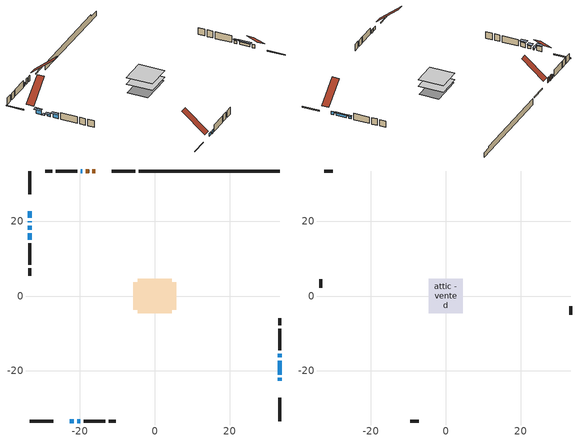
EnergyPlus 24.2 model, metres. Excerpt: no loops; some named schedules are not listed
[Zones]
conditioned space
 floor adiabatic (AdiabaticFloorConstruction): -4.58,-4.58 -4.58,4.58 4.58,4.58 4.58,-4.58 z0.46
 floor foundation (Slab1 construction): -5.79,-3.62 -5.79,3.62 5.79,3.62 5.79,-3.62 z-1.75
 wall outside (RimJoist1 construction): -5.23,33.34 -11.44,33.34 / -33.34,-33.34 -27.13,-33.34 / -33.34,33.34 -33.34,27.13 / 33.34,-33.34 33.34,-27.13 z0.46:0.76
 wall outside (AdiabaticWallConstruction 1): -15.91,33.34 -16.61,33.34 / -17.54,33.34 -18.37,33.34 z0.46:2.49
 wall outside (AdiabaticWallConstruction): -19.29,33.34 -19.69,33.34 / 33.34,-22.66 33.34,-21.87 / -22.66,-33.34 -21.59,-33.34 / -20.67,-33.34 -19.92,-33.34 z0.46:1.68; -33.34,22.66 -33.34,20.83 / -33.34,16.75 -33.34,14.97 z0.46:2.24; 33.34,-20.94 33.34,-17.29 / 33.34,-16.36 33.34,-15.44 z0.46:1.48; -33.34,19.91 -33.34,19.69 z0.46:0.85; -33.34,18.77 -33.34,17.68 z0.46:1.53
 wall outside (Wall1 construction): -20.61,33.34 -26.37,33.34 / -18.99,-33.34 -13.23,-33.34 / -33.34,14.04 -33.34,8.28 / 33.34,-14.51 33.34,-8.75 z0.46:2.9
 wall outside (Wall2 construction): -27.3,33.34 -29.24,33.34 / -12.3,-33.34 -10.36,-33.34 / -33.34,7.35 -33.34,5.41 / 33.34,-7.82 33.34,-5.88 z0.46:2.9
 wall foundation (FoundationWall1 construction): -4.3,33.34,-1.75 -4.3,33.34,0.46 29.58,33.34,0.46 29.58,33.34,-0.14 33.34,33.34,-0.14 33.34,33.34,-1.75
 window (WindowConstruction 6): -19.29,33.34 -19.68,33.34 z0.46:1.68
 window (WindowConstruction 5): -33.34,22.66 -33.34,20.83 z0.46:2.24
 window (WindowConstruction 8): 33.34,-22.66 33.34,-21.87 z0.46:1.68
 window (WindowConstruction 9): -22.66,-33.34 -21.59,-33.34 z0.46:1.68
 window (WindowConstruction): 33.34,-20.94 33.34,-17.29 z0.46:1.47
 window (WindowConstruction 1): 33.34,-16.36 33.34,-15.44 z0.46:1.47
 window (WindowConstruction 2): -20.66,-33.34 -19.92,-33.34 z0.46:1.68
 window (WindowConstruction 7): -33.34,19.9 -33.34,19.7 z0.46:0.84
 window (WindowConstruction 3): -33.34,18.77 -33.34,17.68 z0.46:1.53
 window (WindowConstruction 4): -33.34,16.75 -33.34,14.97 z0.46:2.24
 door (Door): -15.91,33.34 -16.61,33.34 z0.46:2.49
 door (Door 1): -17.54,33.34 -18.37,33.34 z0.46:2.49
 ceiling adiabatic (AdiabaticFloorConstruction): 4.58,-4.58 4.58,4.58 -4.58,4.58 -4.58,-4.58 z0.46
attic - vented
 floor to conditioned space (Floor1 construction Reversed): -4.58,-4.58 -4.58,4.58 4.58,4.58 4.58,-4.58 z2.9
 wall outside (Wall3 construction): -30.17,33.34 -32.41,33.34 / -9.43,-33.34 -7.19,-33.34 / -33.34,4.48 -33.34,2.24 / 33.34,-4.95 33.34,-2.71 z0.46:2.9
 roof outside (Roof1 construction): -14.98,33.34,2.9 -14.98,25.32,9.59 -12.37,25.32,9.59 -12.37,33.34,2.9; -23.59,-33.34,2.9 -23.59,-25.32,9.59 -26.2,-25.32,9.59 -26.2,-33.34,2.9; -33.34,23.59,2.9 -25.32,23.59,9.59 -25.32,26.2,9.59 -33.34,26.2,2.9; 33.34,-23.59,2.9 25.32,-23.59,9.59 25.32,-26.2,9.59 33.34,-26.2,2.9
shading: -33.34,20.53 -33.34,22.96 -34.56,22.96 -34.56,20.53 z2.54; 33.34,-16.99 33.34,-21.24 33.95,-21.24 33.95,-16.99 z1.77; 33.34,-15.14 33.34,-16.66 33.95,-16.66 33.95,-15.14 z1.77; -33.34,19.4 -33.34,20.2 -34.56,20.2 -34.56,19.4 z1.14; -33.34,17.38 -33.34,19.07 -34.56,19.07 -34.56,17.38 z1.83; -33.34,14.67 -33.34,17.05 -34.56,17.05 -34.56,14.67 z2.54
[Building]
Building 1: Terrain=Suburbs
[Site:Location]
Quebec Intl AP_QC: Latitude {deg}=46.8; Longitude {deg}=-71.38; Time Zone {hr}=-5; Elevation {m}=74; Keep Site Location Information=Yes
[Site:GroundTemperature:Shallow]
0.0108218, -2.24938, -2.43038, -1.3578, 2.94801, 7.23376, 10.9493, 13.303, 13.5029, 11.5886, 7.96783, 3.81355
[Site:WaterMainsTemperature]
Calculation Method=Schedule; Temperature Schedule=mains temperature schedule
[Material] Roughness=Rough; Thermal Absorptance=0.9
Name | Thickness {m} | Conductivity {W/m-K} | Density {kg/m3} | Specific Heat {J/kg-K} | Solar Absorptance | Visible Absorptance
asphalt or fiberglass shingles | 0.00635 | 0.162714 | 1121.4 | 1465.45 | 0.4 | 0.4
ceiling loosefill ins | 0.0846667 | 0.0480833 | 16.02 | 1046.75 | 0.7 | 0.7
ceiling stud and cavity | 0.1397 | 0.0959337 | 65.682 | 1177.47 | 0.7 | 0.7
concrete 4.0 in. | 0.1016 | 1.803125 | 2242.8 | 837.4 | 0.7 | 0.7
concrete 8.0 in. | 0.2032 | 1.803125 | 2242.8 | 837.4 | 0.7 | 0.7
door material | 0.04445 | 0.053851 | 512.64 | 1214.23 | 0.7 | 0.7
exterior vertical ins | 0.0403817 | 0.029427 | 32.04 | 1214.23 | 0.7 | 0.7
floor covering | 0.0127 | 0.0433444 | 54.468 | 1339.84 | 0.6 | 0.6
floor rigid ins; wall rigid ins | 0.512978 | 0.029427 | 32.04 | 1214.23 | 0.7 | 0.7
floor stud and cavity | 0.1397 | 1.75129 | 37.0049 | 1207.88 | 0.7 | 0.7
furniture material conditioned space 1 | 0.1524 | 0.115458 | 640.8 | 1214.23 | 0.6 | 0.6
gypsum board | 0.0127 | 0.160291 | 801 | 837.4 | 0.6 | 0.6
gypsum board 1 | 0.0127 | 0.160291 | 801 | 837.4 | 0.7 | 0.7
osb sheathing 0.5 in. | 0.0127 | 0.115458 | 512.64 | 1214.23 | 0.7 | 0.7
osb sheathing 0.75 in. | 0.01905 | 0.115458 | 512.64 | 1214.23 | 0.7 | 0.7
osb sheathing 2.0 in. | 0.0508 | 0.115458 | 512.64 | 1214.23 | 0.7 | 0.7
rim joist rigid ins | 0.051816 | 0.029427 | 32.04 | 1214.23 | 0.7 | 0.7
rim joist stud and cavity | 0.0508 | 0.484224 | 125.044 | 1163.47 | 0.6 | 0.6
wall stud and cavity | 0.1397 | 0.0787868 | 139.0536 | 1170.24 | 0.7 | 0.7
wall stud and cavity 1 | 0.1397 | 0.0759945 | 139.0536 | 1170.24 | 0.7 | 0.7
wall stud and cavity 2 | 0.0889 | 6.9971 | 50.32683 | 1063.81 | 0.6 | 0.6
wall stud and cavity 3 | 0.0889 | 0.380278 | 52.3479 | 1209.89 | 0.7 | 0.7
wall stud and cavity 4 | 0.0889 | 0.391764 | 83.0341 | 1211.67 | 0.7 | 0.7
wood siding | 0.0254 | 0.102417 | 544.68 | 1172.36 | 0.4 | 0.4
wood siding 1 | 0.00254 | 0.102417 | 544.68 | 1172.36 | 0.4 | 0.4
wood siding 2; wood siding 3; wood siding 4 | 0.0254 | 0.102417 | 544.68 | 1172.36 | 0.7 | 0.7
[WindowMaterial:SimpleGlazingSystem]
Name | U-Factor {W/m2-K} | Solar Heat Gain Coefficient
WindowMaterial | 2.94518 | 0.59
WindowMaterial 1 | 2.961077 | 0.56
WindowMaterial 2 | 2.989467 | 0.53
WindowMaterial 3 | 2.94802 | 0.58
WindowMaterial 4 | 2.90089 | 0.65
WindowMaterial 5 | 2.89919 | 0.65
WindowMaterial 6 | 2.7578 | 0.44
WindowMaterial 7 | 3.088832 | 0.38
WindowMaterial 8 | 2.759508 | 0.44
WindowMaterial 9 | 2.76632 | 0.48
[Construction]
AdiabaticFloorConstruction: floor stud and cavity, floor rigid ins, osb sheathing 0.75 in., floor covering
AdiabaticWallConstruction: wood siding 3, wall rigid ins, wall stud and cavity 3, gypsum board
AdiabaticWallConstruction 1: wood siding 4, wall rigid ins, wall stud and cavity 3, gypsum board
Door; Door 1: door material
Floor1 construction Reversed: gypsum board, ceiling stud and cavity, ceiling loosefill ins
FoundationWall1 construction: concrete 8.0 in., gypsum board 1
furniture construction conditioned space 1: furniture material conditioned space 1
PartitionWallConstruction: gypsum board, wall stud and cavity 4, gypsum board
RimJoist1 construction: wood siding 2, rim joist rigid ins, osb sheathing 2.0 in., rim joist stud and cavity
Roof1 construction: asphalt or fiberglass shingles
Slab1 construction: concrete 4.0 in.
Wall1 construction: wood siding, osb sheathing 0.5 in., wall stud and cavity, gypsum board
Wall2 construction: wood siding, osb sheathing 0.5 in., wall stud and cavity 1, gypsum board
Wall3 construction: wood siding 1, wall stud and cavity 2
WindowConstruction: WindowMaterial
WindowConstruction 1: WindowMaterial 1
WindowConstruction 2: WindowMaterial 2
WindowConstruction 3: WindowMaterial 3
WindowConstruction 4: WindowMaterial 4
WindowConstruction 5: WindowMaterial 5
WindowConstruction 6: WindowMaterial 6
WindowConstruction 7: WindowMaterial 7
WindowConstruction 8: WindowMaterial 8
WindowConstruction 9: WindowMaterial 9
[Zone] Multiplier=1; Part of Total Floor Area=Yes
Name | Volume {m3}
attic - vented | 81.9235
conditioned space | 406.8
[Space]
Name | Zone | Volume {m3}
attic - vented 1 | attic - vented | 81.9235
conditioned space 1 | conditioned space | 406.8
[ZoneInfiltration:EffectiveLeakageArea]
infil attic - vented 1: Zone or Space=attic - vented 1; Schedule=Always On Discrete; Effective Air Leakage Area {cm2}=3096; Stack Coefficient=0.000634652; Wind Coefficient=1.70211e-05
[ZoneMixing]
whole house fan mix: Zone or Space=attic - vented; Schedule=Always On Continuous; Design Flow Rate Calculation Method=Flow/Zone; Design Flow Rate {m3/s}=0; Source Zone or Space=conditioned space
[SurfaceProperty:ExposedFoundationPerimeter]
Slab1: Exposed Perimeter Calculation Method=TotalExposedPerimeter; Total Exposed Perimeter {m}=37.644
[InternalMass] Zone or ZoneList=conditioned space; Space or SpaceList=conditioned space 1
Name | Construction | Surface Area {m2}
furniture mass conditioned space 1 | furniture construction conditioned space 1 | 67.0602
partition wall mass | PartitionWallConstruction | 167.65
[Lights]
interior lighting: Zone or ZoneList or Space or SpaceList=conditioned space 1; Schedule=interior lighting schedule; Design Level Calculation Method=LightingLevel; Lighting Level {W}=343.2; Return Air Fraction=0; Fraction Radiant=0.6; Fraction Visible=0.2; Fraction Replaceable=1
[People]
occupants: Zone or ZoneList or Space or SpaceList=conditioned space 1; Number of People Schedule=occupants schedule; Number of People Calculation Method=People; Number of People=3; Fraction Radiant=0.314171; Sensible Heat Fraction=0.56303; Activity Level Schedule=occupants activity schedule; Carbon Dioxide Generation Rate {m3/s-W}=0; Enable ASHRAE 55 Comfort Warnings=No; Mean Radiant Temperature Calculation Type=EnclosureAveraged
[ElectricEquipment] Zone or ZoneList or Space or SpaceList=conditioned space 1; Design Level Calculation Method=EquipmentLevel
Name | Schedule | Design Level {W} | Fraction Latent | Fraction Radiant | Fraction Lost
clothes dryer | clothes dryer schedule | 140.772 | 0.015 | 0.081 | 0.85
clothes washer | clothes washer schedule | 32.1985 | 0.03 | 0.162 | 0.7
cooking range | cooking range schedule | 215.147 | 0.08 | 0.432 | 0.2
dishwasher | dishwasher schedule | 66.8632 | 0.3 | 0.18 | 0.4
fridge | fridge schedule | 72.9452 | 0 | 0.6 | 0
mech vent bath fan 0 | mech vent bath fan 0 schedule | 50.2 | 0 | 0 | 1
mech vent house fan | mech vent house fan schedule | 0 | 0 | 0 | 1
mech vent house fan cfis | mech vent house fan cfis schedule | 0 | 0 | 0 | 0
mech vent range fan 0 | mech vent range fan 0 schedule | 57 | 0 | 0 | 1
misc plug loads | misc plug loads schedule | 494.7 | 0.045 | 0.513 | 0.1
whole house fan | Always On Discrete | 0 | 0 | 0 | 1
[OtherEquipment] Zone or ZoneList or Space or SpaceList=conditioned space 1; Design Level Calculation Method=EquipmentLevel
Name | Fuel Type | Schedule | Design Level {W} | Fraction Latent | Fraction Radiant | Fraction Lost
clothes dryer 1 | Electricity | clothes dryer schedule | 0 | 0.015 | 0.081 | 0.85
cooking range 1 | Electricity | cooking range schedule | 0 | 0.08 | 0.432 | 0.2
general water use latent | None | general water use schedule | 62.594 | 1 | 0 | 0
general water use sensible | None | general water use schedule | -61.6891 | 0 | 0.6 | 0
mech vent house fan latent load | None | Always On Discrete | 0 | 1 | 0 | 0
mech vent house fan sensible load | None | Always On Discrete | 0 | 0 | 0 | 0
water heater energy adjustment1 | Electricity | Always On Discrete | 0.01 | 0 | 0 | 1
[ZoneInfiltration:DesignFlowRate] Zone or ZoneList or Space or SpaceList=conditioned space 1; Schedule=Always On Discrete; Design Flow Rate Calculation Method=Flow/Zone; Design Flow Rate {m3/s}=0
infil flow; natural vent flow; whole house fan flow
[ZoneControl:Thermostat]
conditioned space Thermostat: Zone or ZoneList=conditioned space; Control Type Schedule=conditioned space Thermostat Schedule; Control 1=conditioned space temperature setpoint; Temperature Difference Between Cutout And Setpoint {deltaC}=0
[ZoneHVAC:Baseboard:Convective:Electric]
electric baseboard: Availability Schedule=Always On Discrete; Heating Design Capacity {W}=8905.84; Efficiency=1
[Zone equipment]
conditioned space: electric baseboard
[Foundation:Kiva]
Foundation Kiva 1: Initial Indoor Air Temperature {C}=18; Wall Height Above Grade {m}=0.460004; Wall Depth Below Slab {m}=0.2032; Custom Block Material Name 1=exterior vertical ins; Custom Block Depth 1 {m}=2.21001; Custom Block X Position 1 {m}=0.2159; Custom Block Z Position 1 {m}=0
[Foundation:Kiva:Settings]
Soil Conductivity {W/m-K}=0.849921; Soil Density {kg/m3}=1842.3; Soil Specific Heat {J/kg-K}=418.7; Ground Solar Absorptivity=0.9; Ground Thermal Absorptivity=0.9; Ground Surface Roughness {m}=0.03; Far-Field Width {m}=40; Deep-Ground Boundary Condition=ZeroFlux; Deep-Ground Depth {m}=40; Minimum Cell Dimension {m}=0.2; Maximum Cell Growth Coefficient=3; Simulation Timestep=Timestep
[Exterior:Lights]
exterior lighting: Schedule=exterior lighting schedule; Design Level {W}=75.6
[EnergyManagementSystem:GlobalVariable]
infil_program_Qfan
infil_program_Qinf
natural_vent_program_Qnv
natural_vent_program_Qwhf
[EnergyManagementSystem:Sensor]
Name | Output:Variable or Output:Meter Index Key | Output:Variable or Output:Meter
airflow_gain | infil flow | Infiltration Sensible Heat Gain Energy
airflow_gain_1 | natural vent flow | Infiltration Sensible Heat Gain Energy
airflow_gain_2 | whole house fan flow | Infiltration Sensible Heat Gain Energy
airflow_loss | infil flow | Infiltration Sensible Heat Loss Energy
airflow_loss_1 | natural vent flow | Infiltration Sensible Heat Loss Energy
airflow_loss_2 | whole house fan flow | Infiltration Sensible Heat Loss Energy
clg_load_cond |  | Cooling:EnergyTransfer:Zone:CONDITIONED SPACE
clg_sp_s; clg_sp_s_1 | cooling setpoint | Schedule Value
clothes_dryer_exhaust_0_sch_s | clothes dryer exhaust 0 schedule | Schedule Value
conditioned_space_clg_unmet_s | conditioned space | Zone Cooling Setpoint Not Met Time
conditioned_space_htg_unmet_s | conditioned space | Zone Heating Setpoint Not Met Time
cool_season | cooling season schedule | Schedule Value
fridge_tin_s | conditioned space | Zone Mean Air Temperature
htg_load_cond |  | Heating:EnergyTransfer:Zone:CONDITIONED SPACE
htg_sp_s; htg_sp_s_1 | heating setpoint | Schedule Value
ig_ee_conv | clothes dryer | Electric Equipment Convective Heating Energy
ig_ee_conv_2 | cooking range | Electric Equipment Convective Heating Energy
ig_ee_conv_4 | fridge | Electric Equipment Convective Heating Energy
ig_ee_conv_5 | misc plug loads | Electric Equipment Convective Heating Energy
ig_ee_conv_6 | whole house fan | Electric Equipment Convective Heating Energy
ig_ee_rad | clothes dryer | Electric Equipment Radiant Heating Energy
ig_ee_rad_2 | cooking range | Electric Equipment Radiant Heating Energy
ig_ee_rad_4 | fridge | Electric Equipment Radiant Heating Energy
ig_ee_rad_5 | misc plug loads | Electric Equipment Radiant Heating Energy
ig_ee_rad_6 | whole house fan | Electric Equipment Radiant Heating Energy
ig_lgt_conv | interior lighting | Lights Convective Heating Energy
ig_lgt_rad | interior lighting | Lights Radiant Heating Energy
ig_lgt_vis | interior lighting | Lights Visible Radiation Heating Energy
ig_oe_conv | clothes dryer 1 | Other Equipment Convective Heating Energy
ig_oe_conv_1 | cooking range 1 | Other Equipment Convective Heating Energy
ig_oe_conv_2 | general water use latent | Other Equipment Convective Heating Energy
ig_oe_conv_3 | general water use sensible | Other Equipment Convective Heating Energy
ig_oe_conv_4 | water heater energy adjustment1 | Other Equipment Convective Heating Energy
ig_oe_rad | clothes dryer 1 | Other Equipment Radiant Heating Energy
ig_oe_rad_1 | cooking range 1 | Other Equipment Radiant Heating Energy
ig_oe_rad_2 | general water use latent | Other Equipment Radiant Heating Energy
ig_oe_rad_3 | general water use sensible | Other Equipment Radiant Heating Energy
ig_oe_rad_4 | water heater energy adjustment1 | Other Equipment Radiant Heating Energy
ig_ppl_conv | occupants | People Convective Heating Energy
ig_ppl_rad | occupants | People Radiant Heating Energy
im_conv | furniture mass conditioned space 1 | Surface Inside Face Convection Heat Gain Energy
im_conv_1 | partition wall mass | Surface Inside Face Convection Heat Gain Energy
im_ig | furniture mass conditioned space 1 | Surface Inside Face Internal Gains Radiation Heat Gain Energy
im_ig_1 | partition wall mass | Surface Inside Face Internal Gains Radiation Heat Gain Energy
im_lgt | furniture mass conditioned space 1 | Surface Inside Face Lights Radiation Heat Gain Energy
im_lgt_1 | partition wall mass | Surface Inside Face Lights Radiation Heat Gain Energy
im_sol | furniture mass conditioned space 1 | Surface Inside Face Solar Radiation Heat Gain Energy
im_sol_1 | partition wall mass | Surface Inside Face Solar Radiation Heat Gain Energy
im_surf | furniture mass conditioned space 1 | Surface Inside Face Net Surface Thermal Radiation Heat Gain Energy
im_surf_1 | partition wall mass | Surface Inside Face Net Surface Thermal Radiation Heat Gain Energy
mech_vent_bath_fan_0_sch_s | mech vent bath fan 0 schedule | Schedule Value
mech_vent_range_fan_0_sch_s | mech vent range fan 0 schedule | Schedule Value
mv_conv | mech vent bath fan 0 | Electric Equipment Convective Heating Energy
mv_conv_1 | mech vent house fan | Electric Equipment Convective Heating Energy
mv_conv_2 | mech vent house fan cfis | Electric Equipment Convective Heating Energy
mv_conv_3 | mech vent range fan 0 | Electric Equipment Convective Heating Energy
mv_conv_4 | mech vent house fan latent load | Other Equipment Convective Heating Energy
mv_conv_5 | mech vent house fan sensible load | Other Equipment Convective Heating Energy
mv_rad | mech vent bath fan 0 | Electric Equipment Radiant Heating Energy
mv_rad_1 | mech vent house fan | Electric Equipment Radiant Heating Energy
mv_rad_2 | mech vent house fan cfis | Electric Equipment Radiant Heating Energy
mv_rad_3 | mech vent range fan 0 | Electric Equipment Radiant Heating Energy
mv_rad_4 | mech vent house fan latent load | Other Equipment Radiant Heating Energy
mv_rad_5 | mech vent house fan sensible load | Other Equipment Radiant Heating Energy
natural_vent_s | natural vent schedule | Schedule Value
out_pb_s |  | Site Outdoor Air Barometric Pressure
out_wt_s |  | Site Outdoor Air Humidity Ratio
site_vw_s |  | Site Wind Speed
ss_back_out | Window1 | Surface Window Shortwave from Zone Back Out Window Heat Transfer Rate
ss_back_out_1 | Window10 | Surface Window Shortwave from Zone Back Out Window Heat Transfer Rate
ss_back_out_2 | Window11 | Surface Window Shortwave from Zone Back Out Window Heat Transfer Rate
ss_back_out_3 | Window13 | Surface Window Shortwave from Zone Back Out Window Heat Transfer Rate
ss_back_out_4 | Window2 | Surface Window Shortwave from Zone Back Out Window Heat Transfer Rate
ss_back_out_5 | Window5 | Surface Window Shortwave from Zone Back Out Window Heat Transfer Rate
ss_back_out_6 | Window6 | Surface Window Shortwave from Zone Back Out Window Heat Transfer Rate
ss_back_out_7 | Window7 | Surface Window Shortwave from Zone Back Out Window Heat Transfer Rate
ss_back_out_8 | Window8 | Surface Window Shortwave from Zone Back Out Window Heat Transfer Rate
ss_back_out_9 | Window9 | Surface Window Shortwave from Zone Back Out Window Heat Transfer Rate
ss_conv | Door1 | Surface Inside Face Convection Heat Gain Energy
ss_conv_1 | Door2 | Surface Inside Face Convection Heat Gain Energy
ss_conv_10 | Window8 | Surface Inside Face Convection Heat Gain Energy
ss_conv_11 | Window9 | Surface Inside Face Convection Heat Gain Energy
ss_conv_2 | Window1 | Surface Inside Face Convection Heat Gain Energy
ss_conv_3 | Window10 | Surface Inside Face Convection Heat Gain Energy
ss_conv_4 | Window11 | Surface Inside Face Convection Heat Gain Energy
ss_conv_5 | Window13 | Surface Inside Face Convection Heat Gain Energy
ss_conv_6 | Window2 | Surface Inside Face Convection Heat Gain Energy
ss_conv_7 | Window5 | Surface Inside Face Convection Heat Gain Energy
ss_conv_8 | Window6 | Surface Inside Face Convection Heat Gain Energy
ss_conv_9 | Window7 | Surface Inside Face Convection Heat Gain Energy
ss_ig | Door1 | Surface Inside Face Internal Gains Radiation Heat Gain Energy
ss_ig_1 | Door2 | Surface Inside Face Internal Gains Radiation Heat Gain Energy
ss_ig_10 | Window8 | Surface Inside Face Internal Gains Radiation Heat Gain Energy
ss_ig_11 | Window9 | Surface Inside Face Internal Gains Radiation Heat Gain Energy
ss_ig_2 | Window1 | Surface Inside Face Internal Gains Radiation Heat Gain Energy
ss_ig_3 | Window10 | Surface Inside Face Internal Gains Radiation Heat Gain Energy
ss_ig_4 | Window11 | Surface Inside Face Internal Gains Radiation Heat Gain Energy
ss_ig_5 | Window13 | Surface Inside Face Internal Gains Radiation Heat Gain Energy
ss_ig_6 | Window2 | Surface Inside Face Internal Gains Radiation Heat Gain Energy
ss_ig_7 | Window5 | Surface Inside Face Internal Gains Radiation Heat Gain Energy
ss_ig_8 | Window6 | Surface Inside Face Internal Gains Radiation Heat Gain Energy
ss_ig_9 | Window7 | Surface Inside Face Internal Gains Radiation Heat Gain Energy
ss_lgt | Door1 | Surface Inside Face Lights Radiation Heat Gain Energy
ss_lgt_1 | Door2 | Surface Inside Face Lights Radiation Heat Gain Energy
ss_sol | Door1 | Surface Inside Face Solar Radiation Heat Gain Energy
ss_sol_1 | Door2 | Surface Inside Face Solar Radiation Heat Gain Energy
ss_surf | Door1 | Surface Inside Face Net Surface Thermal Radiation Heat Gain Energy
ss_surf_1 | Door2 | Surface Inside Face Net Surface Thermal Radiation Heat Gain Energy
ss_surf_10 | Window8 | Surface Inside Face Net Surface Thermal Radiation Heat Gain Energy
ss_surf_11 | Window9 | Surface Inside Face Net Surface Thermal Radiation Heat Gain Energy
ss_surf_2 | Window1 | Surface Inside Face Net Surface Thermal Radiation Heat Gain Energy
ss_surf_3 | Window10 | Surface Inside Face Net Surface Thermal Radiation Heat Gain Energy
ss_surf_4 | Window11 | Surface Inside Face Net Surface Thermal Radiation Heat Gain Energy
ss_surf_5 | Window13 | Surface Inside Face Net Surface Thermal Radiation Heat Gain Energy
ss_surf_6 | Window2 | Surface Inside Face Net Surface Thermal Radiation Heat Gain Energy
ss_surf_7 | Window5 | Surface Inside Face Net Surface Thermal Radiation Heat Gain Energy
ss_surf_8 | Window6 | Surface Inside Face Net Surface Thermal Radiation Heat Gain Energy
ss_surf_9 | Window7 | Surface Inside Face Net Surface Thermal Radiation Heat Gain Energy
ss_trans_in | Window1 | Surface Window Transmitted Solar Radiation Rate
ss_trans_in_1 | Window10 | Surface Window Transmitted Solar Radiation Rate
ss_trans_in_2 | Window11 | Surface Window Transmitted Solar Radiation Rate
ss_trans_in_3 | Window13 | Surface Window Transmitted Solar Radiation Rate
ss_trans_in_4 | Window2 | Surface Window Transmitted Solar Radiation Rate
ss_trans_in_5 | Window5 | Surface Window Transmitted Solar Radiation Rate
ss_trans_in_6 | Window6 | Surface Window Transmitted Solar Radiation Rate
ss_trans_in_7 | Window7 | Surface Window Transmitted Solar Radiation Rate
ss_trans_in_8 | Window8 | Surface Window Transmitted Solar Radiation Rate
ss_trans_in_9 | Window9 | Surface Window Transmitted Solar Radiation Rate
ss_trans_out | Window1 | Surface Inside Face Initial Transmitted Diffuse Transmitted Out Window Solar Radiation Rate
ss_trans_out_1 | Window10 | Surface Inside Face Initial Transmitted Diffuse Transmitted Out Window Solar Radiation Rate
ss_trans_out_2 | Window11 | Surface Inside Face Initial Transmitted Diffuse Transmitted Out Window Solar Radiation Rate
ss_trans_out_3 | Window13 | Surface Inside Face Initial Transmitted Diffuse Transmitted Out Window Solar Radiation Rate
ss_trans_out_4 | Window2 | Surface Inside Face Initial Transmitted Diffuse Transmitted Out Window Solar Radiation Rate
ss_trans_out_5 | Window5 | Surface Inside Face Initial Transmitted Diffuse Transmitted Out Window Solar Radiation Rate
ss_trans_out_6 | Window6 | Surface Inside Face Initial Transmitted Diffuse Transmitted Out Window Solar Radiation Rate
ss_trans_out_7 | Window7 | Surface Inside Face Initial Transmitted Diffuse Transmitted Out Window Solar Radiation Rate
ss_trans_out_8 | Window8 | Surface Inside Face Initial Transmitted Diffuse Transmitted Out Window Solar Radiation Rate
ss_trans_out_9 | Window9 | Surface Inside Face Initial Transmitted Diffuse Transmitted Out Window Solar Radiation Rate
s_conv | Floor1 | Surface Inside Face Convection Heat Gain Energy
s_conv_1 | FoundationWall1 | Surface Inside Face Convection Heat Gain Energy
s_conv_10 | Wall1:180 | Surface Inside Face Convection Heat Gain Energy
s_conv_11 | Wall1:270 | Surface Inside Face Convection Heat Gain Energy
s_conv_12 | Wall1:90 | Surface Inside Face Convection Heat Gain Energy
s_conv_13 | Wall2:0 | Surface Inside Face Convection Heat Gain Energy
s_conv_14 | Wall2:180 | Surface Inside Face Convection Heat Gain Energy
s_conv_15 | Wall2:270 | Surface Inside Face Convection Heat Gain Energy
s_conv_16 | Wall2:90 | Surface Inside Face Convection Heat Gain Energy
s_conv_2 | inferred conditioned ceiling | Surface Inside Face Convection Heat Gain Energy
s_conv_3 | inferred conditioned floor | Surface Inside Face Convection Heat Gain Energy
s_conv_4 | RimJoist1:0 | Surface Inside Face Convection Heat Gain Energy
s_conv_5 | RimJoist1:180 | Surface Inside Face Convection Heat Gain Energy
s_conv_6 | RimJoist1:270 | Surface Inside Face Convection Heat Gain Energy
s_conv_7 | RimJoist1:90 | Surface Inside Face Convection Heat Gain Energy
s_conv_8 | Slab1 | Surface Inside Face Convection Heat Gain Energy
s_conv_9 | Wall1:0 | Surface Inside Face Convection Heat Gain Energy
s_ig | Floor1 | Surface Inside Face Internal Gains Radiation Heat Gain Energy
s_ig_1 | FoundationWall1 | Surface Inside Face Internal Gains Radiation Heat Gain Energy
s_ig_10 | Wall1:180 | Surface Inside Face Internal Gains Radiation Heat Gain Energy
s_ig_11 | Wall1:270 | Surface Inside Face Internal Gains Radiation Heat Gain Energy
s_ig_12 | Wall1:90 | Surface Inside Face Internal Gains Radiation Heat Gain Energy
s_ig_13 | Wall2:0 | Surface Inside Face Internal Gains Radiation Heat Gain Energy
s_ig_14 | Wall2:180 | Surface Inside Face Internal Gains Radiation Heat Gain Energy
s_ig_15 | Wall2:270 | Surface Inside Face Internal Gains Radiation Heat Gain Energy
